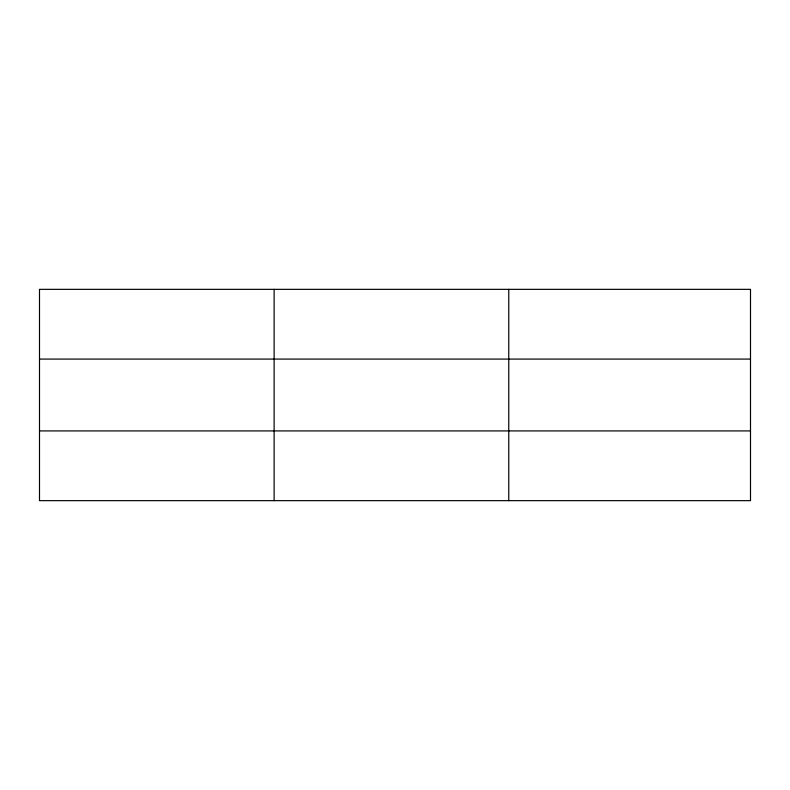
<?xml version="1.0" encoding="UTF-8"?>
<svg xmlns="http://www.w3.org/2000/svg" width="790" height="790" viewBox="0 0 790 790"><rect width="100%" height="100%" fill="white"/><g stroke="black" fill="none" stroke-linecap="round" stroke-linejoin="round"><path stroke-width="1.19" d="M274.13 289.347L274.13 500.653M508.76 289.347L508.76 500.653M750.5 430.915L750.5 500.653L39.5 500.653L39.5 289.347L750.5 289.347L750.5 430.915L39.5 430.915M39.5 359.085L750.5 359.085"/></g></svg>
